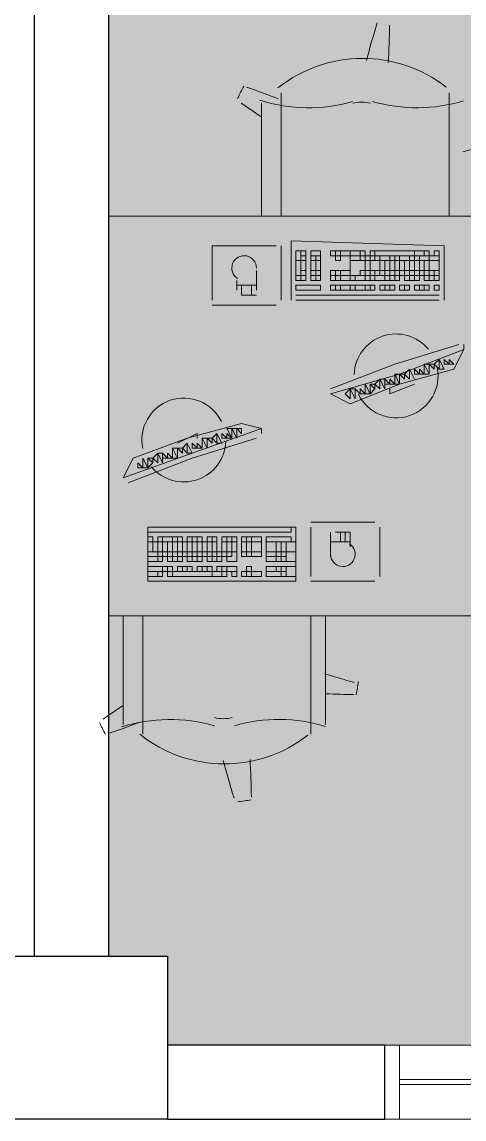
# Model space of a CAD drawing. Header units: millimetres. Extents: x -59 to 47, y 152 to 919.
# Drawn here: x 7.109 to 8.452, y 456.847 to 460.182 of the extents above; entities that cross this region are included whole.
import ezdxf

# ---------------------------------------------------------------- set-up
doc = ezdxf.new("R2010")
doc.units = ezdxf.units.MM
doc.layers.add('PDF_0', color=7, linetype='Continuous', true_color=0xed1f24)
doc.layers.add('PDF_014405$HL-TMP', color=7, linetype='Continuous', true_color=0xe6db59)
for name, color, linetype in [('PDF_014405$BL', 7, 'Continuous'), ('PDF_014405$FT-FIXFIT', 7, 'Continuous'), ('PDF_014405$WA-COL', 7, 'Continuous'), ('PDF_014405$WA-EXT', 7, 'Continuous'), ('PDF_014405$WN', 7, 'Continuous')]:
    doc.layers.add(name, color=color, linetype=linetype)

msp = doc.modelspace()

# ---------------------------------------------------------------- linework, layer by layer
at = {"layer": 'PDF_0', "color": 7, "lineweight": 25}
msp.add_lwpolyline([(7.3719, 460.1466), (7.3719, 458.9317)], dxfattribs=at)
at = {"layer": 'PDF_014405$BL', "lineweight": 9}
for points in [[(9.8316, 457.0719), (8.2118, 457.0719)], [(8.2118, 456.8469), (9.8316, 456.8469)]]:
    msp.add_lwpolyline(points, dxfattribs=at)
at = {"layer": 'PDF_014405$FT-FIXFIT', "lineweight": 0}
for points in [[(7.8968, 459.5917), (7.8968, 459.9666)], [(8.4068, 459.9666), (8.4068, 459.5917)], [(7.8368, 459.9366), (7.8368, 459.5917)], [(8.3918, 459.3367), (8.3918, 459.5017), (7.9268, 459.5167), (7.9268, 459.3367)], [(7.6868, 459.5017), (7.6868, 459.5017)], [(7.8818, 459.5017), (7.6868, 459.5017), (7.6868, 459.3367)], [(7.8818, 459.5017), (7.8818, 459.5017)], [(7.8968, 459.3367), (7.8968, 459.5017)], [(7.8218, 459.3667), (7.8218, 459.4267)], [(7.7618, 459.3967), (7.7618, 459.3667)], [(7.8218, 459.3817), (7.7618, 459.3817)], [(7.7768, 459.3817), (7.7768, 459.3517), (7.8218, 459.3517)], [(7.8068, 459.3817), (7.8068, 459.3517)], [(7.7768, 459.3667), (7.7768, 459.3667)], [(8.3768, 459.3517), (7.9418, 459.3517), (8.3768, 459.3517)], [(7.6868, 459.3217), (7.8818, 459.3217)], [(7.8818, 459.3367), (7.8818, 459.3367)], [(7.9418, 459.3367), (8.3768, 459.3367)], [(8.4518, 459.1867), (8.2568, 459.1117), (8.0468, 459.0517), (8.1068, 459.0217), (8.2568, 459.0817), (8.4218, 459.1267), (8.4518, 459.1867), (8.4518, 459.2017)], [(8.4368, 459.2017), (8.2418, 459.1417), (8.0468, 459.0667)], [(8.4518, 459.1867), (8.4518, 459.1867)], [(8.2868, 459.1267), (8.3018, 459.0967), (8.2868, 459.1267)], [(8.3018, 459.0817), (8.2268, 459.0517), (8.2268, 459.0667)], [(8.3018, 459.0817), (8.3018, 459.0817)], [(8.0468, 459.0517), (8.0468, 459.0517)], [(8.1218, 459.0667), (8.1368, 459.0517), (8.1218, 459.0667)], [(7.8368, 458.9317), (7.8368, 458.9467), (7.7768, 458.9617), (7.6118, 458.9167), (7.4469, 458.8567), (7.4169, 458.7967), (7.6268, 458.8717), (7.8368, 458.9467)], [(7.4319, 458.7817), (7.6268, 458.8567), (7.8218, 458.9167)], [(7.5818, 458.9017), (7.6418, 458.9317), (7.6418, 458.9167)], [(7.6568, 458.8867), (7.6568, 458.9167), (7.6568, 458.8867)], [(7.8218, 458.9317), (7.8218, 458.9317)], [(7.5818, 458.9017), (7.5818, 458.9017)], [(7.4319, 458.7967), (7.4319, 458.7967)], [(8.1818, 458.6617), (7.9868, 458.6617)], [(7.9868, 458.6467), (7.9868, 458.6467)], [(7.9868, 458.6467), (7.9868, 458.4968)], [(8.1818, 458.6467), (8.1818, 458.6467)], [(8.1968, 458.4968), (8.1968, 458.6467)], [(8.0468, 458.6317), (8.0468, 458.5568)], [(8.1068, 458.5868), (8.1068, 458.6317), (8.0618, 458.6317)], [(8.0768, 458.6017), (8.0768, 458.6317)], [(8.0918, 458.6017), (8.0918, 458.6317)], [(8.0468, 458.6017), (8.1068, 458.6017)], [(7.9868, 458.4818), (8.1818, 458.4818)], [(8.1818, 458.4968), (8.1818, 458.4968)], [(7.4169, 458.0468), (7.4169, 458.3768)], [(7.4768, 458.3768), (7.4768, 458.0168)], [(7.9868, 458.0168), (7.9868, 458.3768)], [(8.0318, 458.3768), (8.0318, 458.0468)]]:
    msp.add_lwpolyline(points, dxfattribs=at)
for points in [[(7.3719, 459.5917), (8.4818, 459.5917), (8.4818, 458.3768), (7.3719, 458.3768)], [(7.9568, 459.4867), (7.9418, 459.4867), (7.9418, 459.4567), (7.9568, 459.4567)], [(7.9718, 459.4867), (7.9568, 459.4867), (7.9568, 459.4717), (7.9718, 459.4717)], [(8.0168, 459.4867), (7.9868, 459.4867), (7.9868, 459.4717), (8.0168, 459.4717)], [(8.0618, 459.4867), (8.0468, 459.4867), (8.0468, 459.4717), (8.0618, 459.4717)], [(8.0768, 459.4867), (8.0618, 459.4867), (8.0618, 459.4717), (8.0768, 459.4717)], [(8.1068, 459.4867), (8.0768, 459.4867), (8.0768, 459.4717), (8.1068, 459.4717)], [(8.1068, 459.4867), (8.1368, 459.4867), (8.1368, 459.4717), (8.1068, 459.4717)], [(8.1368, 459.4867), (8.1518, 459.4867), (8.1518, 459.4717), (8.1368, 459.4717)], [(8.1668, 459.4867), (8.1818, 459.4867), (8.1818, 459.4717), (8.1668, 459.4717)], [(8.3018, 459.4867), (8.1818, 459.4867), (8.1818, 459.4717), (8.3018, 459.4717)], [(8.3318, 459.4867), (8.3018, 459.4867), (8.3018, 459.4717), (8.3318, 459.4717)], [(8.3468, 459.4867), (8.3318, 459.4867), (8.3318, 459.4717), (8.3468, 459.4717)], [(8.3768, 459.4867), (8.3618, 459.4867), (8.3618, 459.4717), (8.3768, 459.4717)], [(7.9568, 459.4567), (7.9418, 459.4567), (7.9418, 459.4117), (7.9568, 459.4117)], [(7.9718, 459.4717), (7.9568, 459.4717), (7.9568, 459.4567), (7.9718, 459.4567)], [(7.9718, 459.4567), (7.9568, 459.4567), (7.9568, 459.4267), (7.9718, 459.4267)], [(8.0018, 459.4717), (7.9868, 459.4717), (7.9868, 459.4567), (8.0018, 459.4567)], [(8.0018, 459.4567), (7.9868, 459.4567), (7.9868, 459.4267), (8.0018, 459.4267)], [(8.0168, 459.4717), (8.0018, 459.4717), (8.0018, 459.4567), (8.0168, 459.4567)], [(8.0168, 459.4567), (8.0018, 459.4567), (8.0018, 459.4267), (8.0168, 459.4267)], [(8.0768, 459.4717), (8.0618, 459.4717), (8.0618, 459.4567), (8.0768, 459.4567)], [(8.1368, 459.4717), (8.1068, 459.4717), (8.1068, 459.4567), (8.1368, 459.4567)], [(8.1368, 459.4567), (8.1068, 459.4567), (8.1068, 459.4117), (8.1368, 459.4117), (8.1368, 459.4267), (8.1518, 459.4267), (8.1518, 459.4567)], [(8.1668, 459.4717), (8.1518, 459.4717), (8.1518, 459.4567), (8.1668, 459.4567)], [(8.1668, 459.4567), (8.1518, 459.4567), (8.1518, 459.4267), (8.1668, 459.4267)], [(8.1818, 459.4717), (8.1668, 459.4717), (8.1668, 459.4567), (8.1818, 459.4567)], [(8.1968, 459.4567), (8.1668, 459.4567), (8.1668, 459.4267), (8.1968, 459.4267)], [(8.1968, 459.4717), (8.1818, 459.4717), (8.1818, 459.4567), (8.1968, 459.4567)], [(8.2268, 459.4717), (8.1968, 459.4717), (8.1968, 459.4567), (8.2268, 459.4567)], [(8.2118, 459.4567), (8.1968, 459.4567), (8.1968, 459.4267), (8.2118, 459.4267)], [(8.2268, 459.4567), (8.2118, 459.4567), (8.2118, 459.4267), (8.2268, 459.4267)], [(8.2418, 459.4717), (8.2268, 459.4717), (8.2268, 459.4567), (8.2418, 459.4567)], [(8.2418, 459.4567), (8.2268, 459.4567), (8.2268, 459.4267), (8.2418, 459.4267)], [(8.2568, 459.4717), (8.2418, 459.4717), (8.2418, 459.4567), (8.2568, 459.4567)], [(8.2868, 459.4717), (8.2568, 459.4717), (8.2568, 459.4567), (8.2868, 459.4567)], [(8.2718, 459.4567), (8.2568, 459.4567), (8.2568, 459.4267), (8.2718, 459.4267)], [(8.2868, 459.4567), (8.2718, 459.4567), (8.2718, 459.4267), (8.2868, 459.4267)], [(8.3018, 459.4717), (8.2868, 459.4717), (8.2868, 459.4567), (8.3018, 459.4567)], [(8.3018, 459.4567), (8.2868, 459.4567), (8.2868, 459.4267), (8.3018, 459.4267)], [(8.3168, 459.4717), (8.3018, 459.4717), (8.3018, 459.4567), (8.3168, 459.4567)], [(8.3468, 459.4717), (8.3168, 459.4717), (8.3168, 459.4567), (8.3468, 459.4567)], [(8.3318, 459.4567), (8.3168, 459.4567), (8.3168, 459.4267), (8.3318, 459.4267)], [(8.3468, 459.4567), (8.3318, 459.4567), (8.3318, 459.4267), (8.3468, 459.4267)], [(8.3768, 459.4717), (8.3468, 459.4717), (8.3468, 459.4567), (8.3768, 459.4567)], [(8.3768, 459.4567), (8.3468, 459.4567), (8.3468, 459.4267), (8.3768, 459.4267)], [(7.9568, 459.4117), (7.9418, 459.4117), (7.9418, 459.3967), (7.9568, 459.3967)], [(7.9718, 459.4267), (7.9568, 459.4267), (7.9568, 459.4117), (7.9718, 459.4117)], [(7.9718, 459.4117), (7.9568, 459.4117), (7.9568, 459.3967), (7.9718, 459.3967)], [(8.0018, 459.4267), (7.9868, 459.4267), (7.9868, 459.4117), (8.0018, 459.4117)], [(8.0018, 459.4117), (7.9868, 459.4117), (7.9868, 459.3967), (8.0018, 459.3967)], [(8.0168, 459.4267), (8.0018, 459.4267), (8.0018, 459.4117), (8.0168, 459.4117)], [(8.0168, 459.4117), (8.0018, 459.4117), (8.0018, 459.3967), (8.0168, 459.3967)], [(8.0618, 459.4267), (8.0468, 459.4267), (8.0468, 459.4117), (8.0618, 459.4117)], [(8.0618, 459.4117), (8.0468, 459.4117), (8.0468, 459.3967), (8.0618, 459.3967)], [(8.0768, 459.4267), (8.0618, 459.4267), (8.0618, 459.4117), (8.0768, 459.4117)], [(8.0768, 459.4117), (8.0618, 459.4117), (8.0618, 459.3967), (8.0768, 459.3967)], [(8.1068, 459.4267), (8.0768, 459.4267), (8.0768, 459.4117), (8.1068, 459.4117)], [(8.1068, 459.4117), (8.0768, 459.4117), (8.0768, 459.3967), (8.1068, 459.3967)], [(8.1218, 459.4117), (8.1068, 459.4117), (8.1068, 459.3967), (8.1218, 459.3967)], [(8.1518, 459.4117), (8.1218, 459.4117), (8.1218, 459.3967), (8.1518, 459.3967)], [(8.1518, 459.4267), (8.1368, 459.4267), (8.1368, 459.4117), (8.1518, 459.4117)], [(8.1668, 459.4267), (8.1518, 459.4267), (8.1518, 459.4117), (8.1668, 459.4117)], [(8.1668, 459.4117), (8.1518, 459.4117), (8.1518, 459.3967), (8.1668, 459.3967)], [(8.1818, 459.4117), (8.1668, 459.4117), (8.1668, 459.3967), (8.1818, 459.3967)], [(8.1968, 459.4267), (8.1818, 459.4267), (8.1818, 459.4117), (8.1968, 459.4117)], [(8.2118, 459.4117), (8.1818, 459.4117), (8.1818, 459.3967), (8.2118, 459.3967)], [(8.2118, 459.4267), (8.1968, 459.4267), (8.1968, 459.4117), (8.2118, 459.4117)], [(8.2268, 459.4267), (8.2118, 459.4267), (8.2118, 459.4117), (8.2268, 459.4117)], [(8.2268, 459.4117), (8.2118, 459.4117), (8.2118, 459.3967), (8.2268, 459.3967)], [(8.2418, 459.4117), (8.2268, 459.4117), (8.2268, 459.3967), (8.2418, 459.3967)], [(8.2568, 459.4267), (8.2418, 459.4267), (8.2418, 459.4117), (8.2568, 459.4117)], [(8.2568, 459.4117), (8.2418, 459.4117), (8.2418, 459.3967), (8.2568, 459.3967)], [(8.2718, 459.4267), (8.2568, 459.4267), (8.2568, 459.4117), (8.2718, 459.4117)], [(8.2868, 459.4267), (8.2718, 459.4267), (8.2718, 459.4117), (8.2868, 459.4117)], [(8.2868, 459.4117), (8.2718, 459.4117), (8.2718, 459.3967), (8.2868, 459.3967)], [(8.3018, 459.4117), (8.2868, 459.4117), (8.2868, 459.3967), (8.3018, 459.3967)], [(8.3168, 459.4267), (8.3018, 459.4267), (8.3018, 459.4117), (8.3168, 459.4117)], [(8.3168, 459.4117), (8.3018, 459.4117), (8.3018, 459.3967), (8.3168, 459.3967)], [(8.3318, 459.4267), (8.3168, 459.4267), (8.3168, 459.4117), (8.3318, 459.4117)], [(8.3468, 459.4267), (8.3318, 459.4267), (8.3318, 459.4117), (8.3468, 459.4117)], [(8.3468, 459.4117), (8.3318, 459.4117), (8.3318, 459.3967), (8.3468, 459.3967)], [(8.3618, 459.4117), (8.3468, 459.4117), (8.3468, 459.3967), (8.3618, 459.3967)], [(8.3768, 459.4267), (8.3618, 459.4267), (8.3618, 459.4117), (8.3768, 459.4117)], [(8.3768, 459.4117), (8.3618, 459.4117), (8.3618, 459.3967), (8.3768, 459.3967)], [(8.0168, 459.3667), (7.9418, 459.3667), (7.9418, 459.3817), (8.0168, 459.3817)], [(8.0618, 459.3817), (8.0468, 459.3817), (8.0468, 459.3667), (8.0618, 459.3667)], [(8.0768, 459.3817), (8.0618, 459.3817), (8.0618, 459.3667), (8.0768, 459.3667)], [(8.1068, 459.3817), (8.0768, 459.3817), (8.0768, 459.3667), (8.1068, 459.3667)], [(8.1218, 459.3817), (8.1068, 459.3817), (8.1068, 459.3667), (8.1218, 459.3667)], [(8.1518, 459.3817), (8.1218, 459.3817), (8.1218, 459.3667), (8.1518, 459.3667)], [(8.1668, 459.3817), (8.1518, 459.3817), (8.1518, 459.3667), (8.1668, 459.3667)], [(8.1818, 459.3817), (8.1668, 459.3817), (8.1668, 459.3667), (8.1818, 459.3667)], [(8.2118, 459.3817), (8.1968, 459.3817), (8.1968, 459.3667), (8.2118, 459.3667)], [(8.2268, 459.3817), (8.2118, 459.3817), (8.2118, 459.3667), (8.2268, 459.3667)], [(8.2418, 459.3817), (8.2268, 459.3817), (8.2268, 459.3667), (8.2418, 459.3667)], [(8.2718, 459.3817), (8.2568, 459.3817), (8.2568, 459.3667), (8.2718, 459.3667)], [(8.2868, 459.3817), (8.2718, 459.3817), (8.2718, 459.3667), (8.2868, 459.3667)], [(8.3168, 459.3817), (8.3018, 459.3817), (8.3018, 459.3667), (8.3168, 459.3667)], [(8.3318, 459.3817), (8.3168, 459.3817), (8.3168, 459.3667), (8.3318, 459.3667)], [(8.3468, 459.3817), (8.3318, 459.3817), (8.3318, 459.3667), (8.3468, 459.3667)], [(8.3768, 459.3817), (8.3618, 459.3817), (8.3618, 459.3667), (8.3768, 459.3667)], [(8.3768, 459.1567), (8.3618, 459.1417), (8.3768, 459.1267)], [(8.3768, 459.1567), (8.3768, 459.1267), (8.3918, 459.1267)], [(8.3918, 459.1567), (8.3918, 459.1417), (8.4068, 459.1417)], [(8.4068, 459.1567), (8.4068, 459.1417), (8.4218, 459.1417)], [(8.2568, 459.1117), (8.2418, 459.1117), (8.2568, 459.0817), (8.2568, 459.0967)], [(8.2418, 459.1117), (8.2418, 459.0817), (8.2568, 459.0817)], [(8.2718, 459.1117), (8.2568, 459.1117), (8.2718, 459.0967)], [(8.2868, 459.1267), (8.2718, 459.1117), (8.2868, 459.0967)], [(8.3018, 459.1267), (8.3018, 459.1117), (8.3168, 459.1117)], [(8.3168, 459.1267), (8.3168, 459.1117), (8.3318, 459.1117)], [(8.3318, 459.1417), (8.3318, 459.1117), (8.3468, 459.1117)], [(8.3468, 459.1417), (8.3318, 459.1417), (8.3468, 459.1117), (8.3468, 459.1267)], [(8.3618, 459.1417), (8.3468, 459.1417), (8.3618, 459.1267)], [(8.1518, 459.0817), (8.1518, 459.0517), (8.1668, 459.0517)], [(8.1668, 459.0817), (8.1668, 459.0517), (8.1818, 459.0667)], [(8.1818, 459.0817), (8.1668, 459.0817), (8.1818, 459.0667)], [(8.1968, 459.0967), (8.1818, 459.0817), (8.1968, 459.0667)], [(8.2118, 459.0967), (8.1968, 459.0967), (8.2118, 459.0667)], [(8.2118, 459.0967), (8.2118, 459.0817), (8.2268, 459.0817)], [(8.2268, 459.0967), (8.2268, 459.0817), (8.2418, 459.0817)], [(8.1068, 459.0667), (8.0918, 459.0517), (8.1068, 459.0367)], [(8.1218, 459.0667), (8.1068, 459.0667), (8.1218, 459.0367)], [(8.1368, 459.0667), (8.1368, 459.0517), (8.1518, 459.0517)], [(7.7468, 458.9167), (7.7468, 458.9467), (7.7318, 458.9467)], [(7.7618, 458.9167), (7.7618, 458.9317), (7.7618, 458.9467), (7.7468, 458.9467)], [(7.7768, 458.9317), (7.7768, 458.9467), (7.7618, 458.9467)], [(7.6718, 458.8867), (7.6718, 458.9017), (7.6718, 458.9167), (7.6568, 458.9167)], [(7.6868, 458.9017), (7.6868, 458.9167), (7.6718, 458.9167)], [(7.7018, 458.9017), (7.7018, 458.9317), (7.6868, 458.9167)], [(7.7018, 458.9017), (7.7168, 458.9017), (7.7018, 458.9317)], [(7.7168, 458.9167), (7.7318, 458.9167), (7.7168, 458.9317)], [(7.7318, 458.9167), (7.7468, 458.9167), (7.7318, 458.9317)], [(7.5818, 458.8567), (7.5818, 458.8717), (7.5818, 458.8867), (7.5668, 458.8867)], [(7.5668, 458.8567), (7.5818, 458.8567), (7.5668, 458.8867)], [(7.5968, 458.8717), (7.5968, 458.8867), (7.5818, 458.8867)], [(7.6118, 458.8717), (7.6118, 458.9017), (7.5968, 458.8867)], [(7.6118, 458.8717), (7.6268, 458.8717), (7.6118, 458.9017)], [(7.6268, 458.8867), (7.6418, 458.8867), (7.6268, 458.9017)], [(7.6418, 458.8867), (7.6568, 458.8867), (7.6418, 458.9017)], [(7.4768, 458.8267), (7.4918, 458.8267), (7.4768, 458.8567)], [(7.5068, 458.8417), (7.5068, 458.8567), (7.4918, 458.8567)], [(7.4918, 458.8267), (7.5068, 458.8417), (7.4918, 458.8567)], [(7.5218, 458.8417), (7.5218, 458.8717), (7.5068, 458.8567)], [(7.5368, 458.8417), (7.5368, 458.8717), (7.5218, 458.8717)], [(7.5368, 458.8567), (7.5518, 458.8567), (7.5368, 458.8717)], [(7.5518, 458.8567), (7.5668, 458.8567), (7.5518, 458.8717)], [(7.4618, 458.8267), (7.4768, 458.8267), (7.4618, 458.8417)], [(7.4918, 458.6467), (7.9268, 458.6467), (7.9268, 458.6317), (7.4918, 458.6317)], [(7.4918, 458.4818), (7.9418, 458.4818), (7.9418, 458.6467), (7.4918, 458.6467)], [(7.4918, 458.6017), (7.5068, 458.6017), (7.5068, 458.6167), (7.4918, 458.6167)], [(7.5218, 458.6017), (7.5368, 458.6017), (7.5368, 458.6167), (7.5218, 458.6167)], [(7.5368, 458.6017), (7.5668, 458.6017), (7.5668, 458.6167), (7.5368, 458.6167)], [(7.5668, 458.6017), (7.5818, 458.6017), (7.5818, 458.6167), (7.5668, 458.6167)], [(7.5818, 458.6017), (7.5968, 458.6017), (7.5968, 458.6167), (7.5818, 458.6167)], [(7.6118, 458.6017), (7.6268, 458.6017), (7.6268, 458.6167), (7.6118, 458.6167)], [(7.6268, 458.6017), (7.6418, 458.6017), (7.6418, 458.6167), (7.6268, 458.6167)], [(7.6418, 458.6017), (7.6568, 458.6017), (7.6568, 458.6167), (7.6418, 458.6167)], [(7.6718, 458.6017), (7.6868, 458.6017), (7.6868, 458.6167), (7.6718, 458.6167)], [(7.6868, 458.6017), (7.7018, 458.6017), (7.7018, 458.6167), (7.6868, 458.6167)], [(7.7168, 458.6017), (7.7318, 458.6017), (7.7318, 458.6167), (7.7168, 458.6167)], [(7.7318, 458.6017), (7.7468, 458.6017), (7.7468, 458.6167), (7.7318, 458.6167)], [(7.7468, 458.6017), (7.7618, 458.6017), (7.7618, 458.6167), (7.7468, 458.6167)], [(7.7768, 458.6017), (7.7918, 458.6017), (7.7918, 458.6167), (7.7768, 458.6167)], [(7.7918, 458.6017), (7.8068, 458.6017), (7.8068, 458.6167), (7.7918, 458.6167)], [(7.8068, 458.6017), (7.8368, 458.6017), (7.8368, 458.6167), (7.8068, 458.6167)], [(7.8518, 458.6167), (7.9268, 458.6167), (7.9268, 458.6017), (7.8518, 458.6017)], [(7.4918, 458.5718), (7.5068, 458.5718), (7.5068, 458.6017), (7.4918, 458.6017)], [(7.5068, 458.5718), (7.5218, 458.5718), (7.5218, 458.6017), (7.5068, 458.6017)], [(7.5368, 458.5718), (7.5518, 458.5718), (7.5518, 458.6017), (7.5368, 458.6017)], [(7.5518, 458.5718), (7.5668, 458.5718), (7.5668, 458.6017), (7.5518, 458.6017)], [(7.5668, 458.5718), (7.5818, 458.5718), (7.5818, 458.6017), (7.5668, 458.6017)], [(7.5968, 458.5718), (7.6118, 458.5718), (7.6118, 458.6017), (7.5968, 458.6017)], [(7.6118, 458.5718), (7.6268, 458.5718), (7.6268, 458.6017), (7.6118, 458.6017)], [(7.6268, 458.5718), (7.6418, 458.5718), (7.6418, 458.6017), (7.6268, 458.6017)], [(7.6568, 458.5718), (7.6718, 458.5718), (7.6718, 458.6017), (7.6568, 458.6017)], [(7.6718, 458.5718), (7.6868, 458.5718), (7.6868, 458.6017), (7.6718, 458.6017)], [(7.6868, 458.5718), (7.7018, 458.5718), (7.7018, 458.6017), (7.6868, 458.6017)], [(7.7168, 458.5718), (7.7318, 458.5718), (7.7318, 458.6017), (7.7168, 458.6017)], [(7.7318, 458.5718), (7.7468, 458.5718), (7.7468, 458.6017), (7.7318, 458.6017)], [(7.7468, 458.5718), (7.7618, 458.5718), (7.7618, 458.6017), (7.7468, 458.6017)], [(7.7768, 458.5718), (7.7918, 458.5718), (7.7918, 458.6017), (7.7768, 458.6017)], [(7.7918, 458.5718), (7.8068, 458.5718), (7.8068, 458.6017), (7.7918, 458.6017)], [(7.8068, 458.5718), (7.8368, 458.5718), (7.8368, 458.6017), (7.8068, 458.6017)], [(7.8518, 458.5718), (7.8818, 458.5718), (7.8818, 458.6017), (7.8518, 458.6017)], [(7.8818, 458.5718), (7.8968, 458.5718), (7.8968, 458.6017), (7.8818, 458.6017)], [(7.8968, 458.5718), (7.9118, 458.5718), (7.9118, 458.6017), (7.8968, 458.6017)], [(7.9118, 458.5718), (7.9418, 458.5718), (7.9418, 458.6017), (7.9118, 458.6017)], [(7.4918, 458.5568), (7.5218, 458.5568), (7.5218, 458.5718), (7.4918, 458.5718)], [(7.4918, 458.5418), (7.5218, 458.5418), (7.5218, 458.5568), (7.4918, 458.5568)], [(7.5218, 458.5568), (7.5368, 458.5568), (7.5368, 458.5718), (7.5218, 458.5718)], [(7.5218, 458.5418), (7.5368, 458.5418), (7.5368, 458.5568), (7.5218, 458.5568)], [(7.5368, 458.5568), (7.5518, 458.5568), (7.5518, 458.5718), (7.5368, 458.5718)], [(7.5518, 458.5418), (7.5668, 458.5418), (7.5668, 458.5568), (7.5518, 458.5568)], [(7.5668, 458.5568), (7.5818, 458.5568), (7.5818, 458.5718), (7.5668, 458.5718)], [(7.5668, 458.5418), (7.5818, 458.5418), (7.5818, 458.5568), (7.5668, 458.5568)], [(7.5818, 458.5568), (7.5968, 458.5568), (7.5968, 458.5718), (7.5818, 458.5718)], [(7.5818, 458.5418), (7.5968, 458.5418), (7.5968, 458.5568), (7.5818, 458.5568)], [(7.5968, 458.5568), (7.6118, 458.5568), (7.6118, 458.5718), (7.5968, 458.5718)], [(7.6118, 458.5418), (7.6268, 458.5418), (7.6268, 458.5568), (7.6118, 458.5568)], [(7.6268, 458.5568), (7.6418, 458.5568), (7.6418, 458.5718), (7.6268, 458.5718)], [(7.6268, 458.5418), (7.6418, 458.5418), (7.6418, 458.5568), (7.6268, 458.5568)], [(7.6418, 458.5568), (7.6568, 458.5568), (7.6568, 458.5718), (7.6418, 458.5718)], [(7.6418, 458.5418), (7.6568, 458.5418), (7.6568, 458.5568), (7.6418, 458.5568)], [(7.6568, 458.5568), (7.6718, 458.5568), (7.6718, 458.5718), (7.6568, 458.5718)], [(7.6718, 458.5418), (7.6868, 458.5418), (7.6868, 458.5568), (7.6718, 458.5568)], [(7.6868, 458.5568), (7.7018, 458.5568), (7.7018, 458.5718), (7.6868, 458.5718)], [(7.6868, 458.5418), (7.7018, 458.5418), (7.7018, 458.5568), (7.6868, 458.5568)], [(7.7018, 458.5568), (7.7168, 458.5568), (7.7168, 458.5718), (7.7018, 458.5718)], [(7.7018, 458.5418), (7.7168, 458.5418), (7.7168, 458.5568), (7.7018, 458.5568)], [(7.7168, 458.5568), (7.7318, 458.5568), (7.7318, 458.5718), (7.7168, 458.5718)], [(7.7468, 458.5418), (7.7618, 458.5418), (7.7618, 458.5718), (7.7468, 458.5718), (7.7468, 458.5568), (7.7318, 458.5568), (7.7318, 458.5418)], [(7.7768, 458.5568), (7.7918, 458.5568), (7.7918, 458.5718), (7.7768, 458.5718)], [(7.7918, 458.5568), (7.8068, 458.5568), (7.8068, 458.5718), (7.7918, 458.5718)], [(7.8068, 458.5568), (7.8368, 458.5568), (7.8368, 458.5718), (7.8068, 458.5718)], [(7.8518, 458.5568), (7.8818, 458.5568), (7.8818, 458.5718), (7.8518, 458.5718)], [(7.8518, 458.5418), (7.8818, 458.5418), (7.8818, 458.5568), (7.8518, 458.5568)], [(7.8818, 458.5568), (7.8968, 458.5568), (7.8968, 458.5718), (7.8818, 458.5718)], [(7.8818, 458.5418), (7.8968, 458.5418), (7.8968, 458.5568), (7.8818, 458.5568)], [(7.8968, 458.5568), (7.9118, 458.5568), (7.9118, 458.5718), (7.8968, 458.5718)], [(7.8968, 458.5418), (7.9118, 458.5418), (7.9118, 458.5568), (7.8968, 458.5568)], [(7.9118, 458.5418), (7.9418, 458.5418), (7.9418, 458.5718), (7.9118, 458.5718)], [(7.4918, 458.5118), (7.5368, 458.5118), (7.5368, 458.5268), (7.4918, 458.5268)], [(7.4918, 458.4968), (7.5218, 458.4968), (7.5218, 458.5118), (7.4918, 458.5118)], [(7.5218, 458.4968), (7.5368, 458.4968), (7.5368, 458.5118), (7.5218, 458.5118)], [(7.5368, 458.5118), (7.5518, 458.5118), (7.5518, 458.5268), (7.5368, 458.5268)], [(7.5518, 458.5118), (7.5668, 458.5118), (7.5668, 458.5268), (7.5518, 458.5268)], [(7.5518, 458.4968), (7.5668, 458.4968), (7.5668, 458.5118), (7.5518, 458.5118)], [(7.5668, 458.4968), (7.6868, 458.4968), (7.6868, 458.5118), (7.5668, 458.5118)], [(7.5818, 458.5118), (7.5968, 458.5118), (7.5968, 458.5268), (7.5818, 458.5268)], [(7.5968, 458.5118), (7.6118, 458.5118), (7.6118, 458.5268), (7.5968, 458.5268)], [(7.6118, 458.5118), (7.6268, 458.5118), (7.6268, 458.5268), (7.6118, 458.5268)], [(7.6418, 458.5118), (7.6568, 458.5118), (7.6568, 458.5268), (7.6418, 458.5268)], [(7.6568, 458.5118), (7.6718, 458.5118), (7.6718, 458.5268), (7.6568, 458.5268)], [(7.6718, 458.5118), (7.6868, 458.5118), (7.6868, 458.5268), (7.6718, 458.5268)], [(7.7168, 458.4968), (7.6868, 458.4968), (7.6868, 458.5118), (7.7168, 458.5118)], [(7.7018, 458.5118), (7.7168, 458.5118), (7.7168, 458.5268), (7.7018, 458.5268)], [(7.7168, 458.5118), (7.7318, 458.5118), (7.7318, 458.5268), (7.7168, 458.5268)], [(7.7318, 458.4968), (7.7168, 458.4968), (7.7168, 458.5118), (7.7318, 458.5118)], [(7.7318, 458.5118), (7.7618, 458.5118), (7.7618, 458.5268), (7.7318, 458.5268)], [(7.7618, 458.4968), (7.7468, 458.4968), (7.7468, 458.5118), (7.7618, 458.5118)], [(7.7768, 458.4968), (7.7918, 458.4968), (7.7918, 458.5118), (7.7768, 458.5118)], [(7.7918, 458.5118), (7.8068, 458.5118), (7.8068, 458.5268), (7.7918, 458.5268)], [(7.7918, 458.4968), (7.8068, 458.4968), (7.8068, 458.5118), (7.7918, 458.5118)], [(7.8068, 458.4968), (7.8368, 458.4968), (7.8368, 458.5118), (7.8068, 458.5118)], [(7.8518, 458.5118), (7.8818, 458.5118), (7.8818, 458.5268), (7.8518, 458.5268)], [(7.8518, 458.4968), (7.8968, 458.4968), (7.8968, 458.5118), (7.8518, 458.5118)], [(7.8818, 458.5118), (7.8968, 458.5118), (7.8968, 458.5268), (7.8818, 458.5268)], [(7.8968, 458.5118), (7.9118, 458.5118), (7.9118, 458.5268), (7.8968, 458.5268)], [(7.8968, 458.4968), (7.9118, 458.4968), (7.9118, 458.5118), (7.8968, 458.5118)], [(7.9118, 458.4968), (7.9418, 458.4968), (7.9418, 458.5268), (7.9118, 458.5268)]]:
    msp.add_lwpolyline(points, close=True, dxfattribs=at)
for centre, radius, start, end in [((11.3513, 459.2113), 3.3076, 162.9713, 165.031), ((4.9157, 460.2292), 3.3111, 357.035, 359.0267), ((8.1443, 459.6592), 0.4125, 51.9766, 128.5619), ((8.141, 459.7814), 0.4124, 150.1335, 155.8687), ((6.7161, 456.8564), 3.3073, 69.2469, 71.0322), ((7.9793, 460.4091), 0.4875, 252.3898, 286.0229), ((9.684, 462.6579), 3.3244, 234.9705, 236.2055), ((8.1411, 459.8414), 0.0975, 73.9762, 106.0238), ((8.3093, 460.4091), 0.4875, 253.9774, 286.9226), ((7.5711, 462.9764), 3.3073, 285.3808, 287.0287), ((7.7843, 459.4342), 0.0375, 0.0012, 237.2913), ((8.2461, 459.1064), 0.1275, 39.5892, 177.984), ((8.2461, 459.1064), 0.1275, 205.9552, 11.6125), ((7.6011, 458.9114), 0.1275, 25.9552, 191.6125), ((7.6011, 458.9114), 0.1275, 219.5892, 357.984), ((8.0843, 458.5643), 0.0375, 180.0012, 57.2913), ((7.1511, 455.0115), 3.3073, 72.9713, 74.6192), ((7.7211, 458.2215), 0.4125, 348.1348, 353.8639), ((8.1741, 461.438), 3.3012, 267.5537, 269.0284), ((9.264, 455.3405), 3.3244, 123.7945, 125.0295), ((7.7211, 458.2215), 0.4124, 204.1313, 209.8665), ((6.2961, 461.1464), 3.3073, 288.9678, 290.7531), ((7.5593, 457.5743), 0.4875, 73.9771, 107.6102), ((7.7211, 458.1615), 0.0975, 253.9762, 286.0238), ((7.8893, 457.5743), 0.4875, 73.0774, 106.0226), ((7.7243, 458.3393), 0.4125, 231.4381, 308.0234), ((10.9163, 458.7915), 3.3076, 194.969, 197.0287), ((4.4957, 457.7692), 3.3111, 0.9733, 2.965), ((7.7211, 458.2215), 0.4125, 276.1361, 281.8652)]:
    msp.add_arc(centre, radius, start, end, dxfattribs=at)
at = {"layer": 'PDF_014405$HL-TMP', "color": 54, "true_color": 0x999900, "transparency": 33554559}
for points in [[(14.8412, 463.7163), (7.3719, 463.7163), (14.8412, 459.3217)], [(7.3719, 463.7163), (14.8412, 459.3217), (7.3719, 459.3217)], [(14.8412, 459.3217), (7.3719, 459.3217), (14.8412, 457.5968)], [(7.3719, 459.3217), (14.8412, 457.5968), (7.3719, 457.5968)], [(14.2413, 457.5968), (7.3719, 457.5968), (14.2413, 457.3419)], [(7.3719, 457.5968), (14.2413, 457.3419), (7.3719, 457.3419)], [(7.3719, 457.3419), (7.5518, 457.3419), (7.5518, 457.3419)], [(14.2413, 457.3419), (7.5518, 457.3419), (14.2413, 457.0719)], [(7.5518, 457.3419), (14.2413, 457.0719), (7.5518, 457.0719)]]:
    msp.add_solid(points, dxfattribs=at)
at = {"layer": 'PDF_014405$WA-COL', "lineweight": 25}
msp.add_lwpolyline([(7.5518, 456.8469), (7.0419, 456.8469), (7.0419, 457.3419), (7.5518, 457.3419)], close=True, dxfattribs=at)
at = {"layer": 'PDF_014405$WA-EXT', "lineweight": 25}
for points in [[(7.1469, 465.2612), (7.1469, 457.3419)], [(7.3719, 465.2612), (7.3719, 457.3419)], [(7.5518, 456.8469), (8.2118, 456.8469), (8.2118, 457.0719), (7.5518, 457.0719)]]:
    msp.add_lwpolyline(points, dxfattribs=at)
at = {"layer": 'PDF_014405$WN', "lineweight": 0}
for points in [[(8.2118, 457.0719), (8.2118, 456.8469)], [(8.2568, 457.0719), (8.2568, 456.8469)], [(8.2568, 456.9669), (9.7716, 456.9669)], [(8.2568, 456.9519), (9.7716, 456.9519)]]:
    msp.add_lwpolyline(points, dxfattribs=at)

doc.saveas('drawing.dxf')
